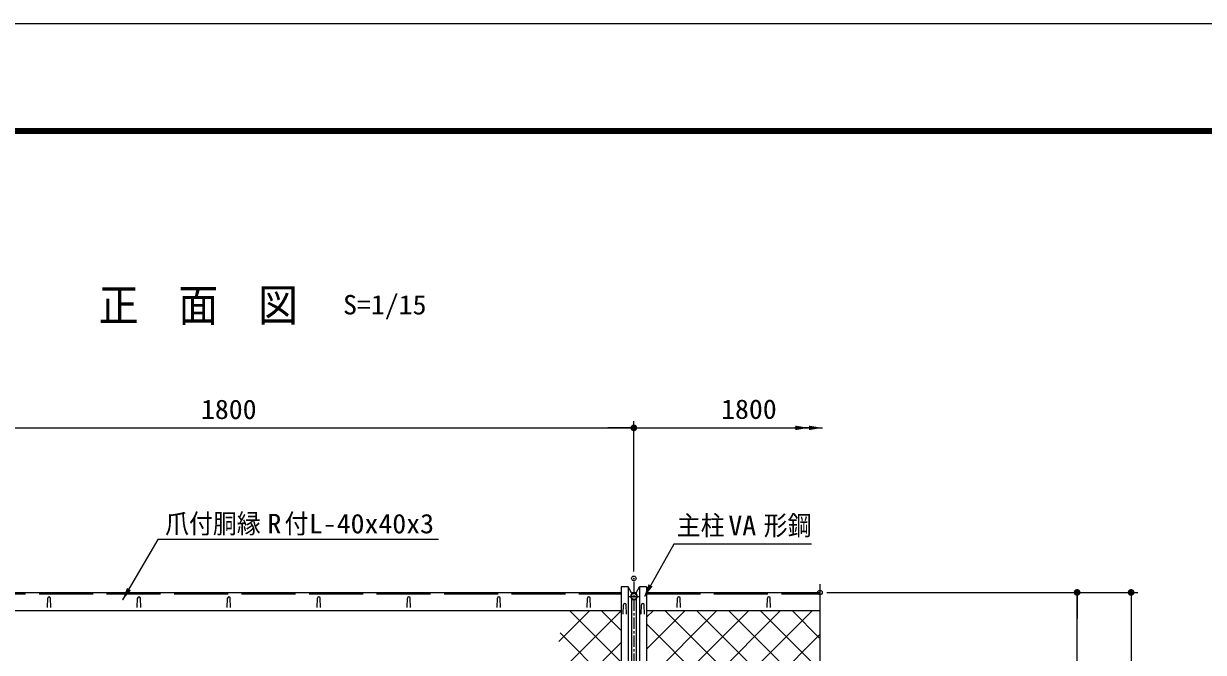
# Model space of a CAD drawing. Units: millimetres, scale not verified. Extents: x -4455 to 4455, y -3150 to 3150.
# Drawn here: x -2873 to -251, y 1752 to 3150 of the extents above; entities that cross this region are included whole.
import ezdxf
from ezdxf.enums import TextEntityAlignment as Align

# ---------------------------------------------------------------- set-up
doc = ezdxf.new("R2010")
doc.units = ezdxf.units.MM
doc.header["$LTSCALE"] = 20
doc.header["$PDMODE"] = 32
doc.header["$PDSIZE"] = 10
doc.linetypes.add('DASHED', pattern=[7.5, 6, -1.5])
doc.linetypes.add('USER1', pattern=[2, 1.25, -0.25, 0.25, -0.25])
for name, color, linetype, lineweight in [('0-0_6文字', 3, 'Continuous', 18), ('0-3_5寸法', 1, 'Continuous', 18), ('0-4_SUNPOU', 1, 'Continuous', 18), ('0-6_1部材', 3, 'Continuous', 18), ('0-8_中心線', 1, 'USER1', 18), ('0-9_8部品', 7, 'Continuous', 18), ('0-B_2網', 4, 'Continuous', 18), ('0-E_D-TTL', 7, 'Continuous', 18)]:
    doc.layers.add(name, color=color, linetype=linetype, lineweight=lineweight)
doc.layers.add('0-5_DEFPOINTS', color=7, linetype='Continuous')
doc.styles.add('ＭＳ ゴシック', font='')
doc.styles.get('ＭＳ ゴシック').set_extended_font_data('MS Gothic')

# ---------------------------------------------------------------- blocks, each defined once
blk = doc.blocks.new('M1')
at = {"layer": '0-4_SUNPOU'}
blk.add_line((-5, 0), (-38.58, 0), dxfattribs=at)
for points in [[(0, 0), (-5, 0), (-4.96, 0.63)], [(0, 0), (-4.96, -0.63), (-5, 0)], [(0, 0), (-4.96, 0.63), (-4.84, 1.24)], [(0, 0), (-4.84, -1.24), (-4.96, -0.63)], [(0, 0), (-4.84, 1.24), (-4.65, 1.84)], [(0, 0), (-4.65, -1.84), (-4.84, -1.24)], [(0, 0), (-4.65, 1.84), (-4.38, 2.41)], [(0, 0), (-4.38, -2.41), (-4.65, -1.84)], [(0, 0), (-4.38, 2.41), (-4.05, 2.94)], [(0, 0), (-4.05, -2.94), (-4.38, -2.41)], [(0, 0), (-4.05, 2.94), (-3.64, 3.42)], [(0, 0), (-3.64, -3.42), (-4.05, -2.94)], [(0, 0), (-3.64, 3.42), (-3.19, 3.85)], [(0, 0), (-3.19, -3.85), (-3.64, -3.42)], [(0, 0), (-3.19, 3.85), (-2.68, 4.22)], [(0, 0), (-2.68, -4.22), (-3.19, -3.85)], [(0, 0), (-2.68, 4.22), (-2.13, 4.52)], [(0, 0), (-2.13, -4.52), (-2.68, -4.22)], [(0, 0), (-2.13, 4.52), (-1.55, 4.76)], [(0, 0), (-1.55, -4.76), (-2.13, -4.52)], [(0, 0), (-1.55, 4.76), (-0.94, 4.91)], [(0, 0), (-0.94, -4.91), (-1.55, -4.76)], [(0, 0), (-0.94, 4.91), (-0.31, 4.99)], [(0, 0), (-0.31, -4.99), (-0.94, -4.91)], [(0, 0), (-0.31, 4.99), (0.31, 4.99)], [(0, 0), (0.31, -4.99), (-0.31, -4.99)], [(0, 0), (0.31, 4.99), (0.94, 4.91)], [(0, 0), (0.94, 4.91), (1.55, 4.76)], [(0, 0), (1.55, 4.76), (2.13, 4.52)], [(0, 0), (2.13, 4.52), (2.68, 4.22)], [(0, 0), (2.68, 4.22), (3.19, 3.85)], [(0, 0), (3.19, 3.85), (3.64, 3.42)], [(0, 0), (3.64, 3.42), (4.05, 2.94)], [(0, 0), (4.05, 2.94), (4.38, 2.41)], [(0, 0), (4.38, 2.41), (4.65, 1.84)], [(0, 0), (4.65, 1.84), (4.84, 1.24)], [(0, 0), (4.84, 1.24), (4.96, 0.63)], [(0, 0), (4.96, 0.63), (5, 0)], [(0, 0), (0.94, -4.91), (0.31, -4.99)], [(0, 0), (1.55, -4.76), (0.94, -4.91)], [(0, 0), (2.13, -4.52), (1.55, -4.76)], [(0, 0), (2.68, -4.22), (2.13, -4.52)], [(0, 0), (3.19, -3.85), (2.68, -4.22)], [(0, 0), (3.64, -3.42), (3.19, -3.85)], [(0, 0), (4.05, -2.94), (3.64, -3.42)], [(0, 0), (4.38, -2.41), (4.05, -2.94)], [(0, 0), (4.65, -1.84), (4.38, -2.41)], [(0, 0), (4.84, -1.24), (4.65, -1.84)], [(0, 0), (4.96, -0.63), (4.84, -1.24)], [(0, 0), (5, 0), (4.96, -0.63)]]:
    blk.add_solid(points, dxfattribs=at)

msp = doc.modelspace()

# ---------------------------------------------------------------- linework, layer by layer
at = {"layer": '0-0_6文字', "color": 7}
for points in [[(-1951.02, 2002.9), (-2574.54, 2002.9), (-2653.13, 1868.72)], [(-1122.05, 1992.68), (-1427.92, 1992.68), (-1493.3, 1876.67)]]:
    msp.add_lwpolyline(points, dxfattribs=at)
for points in [[(-2654.14, 1866.99), (-2643.47, 1895.51), (-2634.48, 1890.25)], [(-1494.28, 1874.93), (-1484.09, 1903.62), (-1475.02, 1898.51)]]:
    msp.add_solid(points, dxfattribs=at)
at = {"layer": '0-3_5寸法'}
for p, q in [((-1516.66, 1931.73), (-1516.66, 2266.29)), ((-3316.66, 2251.29), (-1516.66, 2251.29)), ((-1512.23, 2251.29), (-1125.3, 2251.29)), ((-1183.86, 2251.29), (-1129.23, 2251.29)), ((-1117.26, 2251.29), (-1159.1, 2251.29)), ((-1152.32, 2251.29), (-1097.69, 2251.29)), ((-1087.96, 1885.44), (-516.39, 1885.44)), ((-1087.96, 1885.44), (-396.39, 1885.44)), ((-531.39, 1508.44), (-531.39, 1885.44)), ((-411.39, 1885.44), (-411.39, -351.56))]:
    msp.add_line(p, q, dxfattribs=at)
for points in [[(-1157.69, 2256.29), (-1157.69, 2246.29), (-1127.69, 2251.29)], [(-1127.69, 2256.29), (-1127.69, 2246.29), (-1097.69, 2251.29)]]:
    msp.add_solid(points, dxfattribs=at)
at = {"layer": '0-5_DEFPOINTS'}
for p in [(-1516.66, 2251.29), (-1516.66, 1916.73), (-1102.96, 1885.44), (-531.39, 1885.44)]:
    msp.add_point(p, dxfattribs=at)
at = {"layer": '0-6_1部材', "color": 7}
for p, q in [((-1544.66, 1898.15), (-1544.66, -651.56)), ((-1529.16, 1898.15), (-1544.66, 1898.15)), ((-1511.66, 1884.65), (-1504.16, 1898.15)), ((-1488.66, 1898.15), (-1504.16, 1898.15)), ((-1488.66, 1898.15), (-1488.66, -651.56)), ((-3288.66, 1885.44), (-1544.66, 1885.44)), ((-1488.66, 1885.44), (-1102.96, 1885.44)), ((-3288.66, 1845.44), (-1544.66, 1845.44)), ((-1488.66, 1845.44), (-1102.96, 1845.44))]:
    msp.add_line(p, q, dxfattribs=at)
at = {"layer": '0-6_1部材'}
for p, q in [((-1529.16, 1898.15), (-1529.16, -651.56)), ((-1504.16, 1898.15), (-1504.16, -651.56)), ((-2820.41, 1851.94), (-2819.66, 1872.44)), ((-2812.91, 1851.94), (-2813.66, 1872.44)), ((-2620.41, 1851.94), (-2619.66, 1872.44)), ((-2612.91, 1851.94), (-2613.66, 1872.44)), ((-2420.41, 1851.94), (-2419.66, 1872.44)), ((-2412.91, 1851.94), (-2413.66, 1872.44)), ((-2220.41, 1851.94), (-2219.66, 1872.44)), ((-2212.91, 1851.94), (-2213.66, 1872.44)), ((-2020.41, 1851.94), (-2019.66, 1872.44)), ((-2012.91, 1851.94), (-2013.66, 1872.44)), ((-1820.41, 1851.94), (-1819.66, 1872.44)), ((-1812.91, 1851.94), (-1813.66, 1872.44)), ((-1620.41, 1851.94), (-1619.66, 1872.44)), ((-1612.91, 1851.94), (-1613.66, 1872.44)), ((-1521.66, 1884.65), (-1521.66, -651.56)), ((-1511.66, 1884.65), (-1511.66, -651.56)), ((-1420.41, 1851.94), (-1419.66, 1872.44)), ((-1412.91, 1851.94), (-1413.66, 1872.44)), ((-1220.41, 1851.94), (-1219.66, 1872.44)), ((-1212.91, 1851.94), (-1213.66, 1872.44)), ((-1540.41, 1837.39), (-1539.66, 1857.89)), ((-1532.91, 1837.39), (-1533.66, 1857.89)), ((-1500.41, 1837.39), (-1499.66, 1857.89)), ((-1492.91, 1837.39), (-1493.66, 1857.89))]:
    msp.add_line(p, q, dxfattribs=at)
at = {"layer": '0-6_1部材', "color": 4}
msp.add_line((-1102.96, 1903.93), (-1102.96, 603.9), dxfattribs=at)
at = {"layer": '0-6_1部材', "color": 1, "linetype": 'DASHED'}
for p, q in [((-3288.66, 1882.44), (-1544.66, 1882.44)), ((-1488.66, 1882.44), (-1102.96, 1882.44))]:
    msp.add_line(p, q, dxfattribs=at)
at = {"layer": '0-6_1部材', "color": 7}
msp.add_lwpolyline([(-1511.66, 1884.65), (-1521.66, 1884.65), (-1529.16, 1898.15)], dxfattribs=at)
at = {"layer": '0-6_1部材'}
for centre in [(-2816.66, 1872.44), (-2616.66, 1872.44), (-2416.66, 1872.44), (-2216.66, 1872.44), (-2016.66, 1872.44), (-1816.66, 1872.44), (-1616.66, 1872.44), (-1416.66, 1872.44), (-1216.66, 1872.44), (-1536.66, 1857.89), (-1496.66, 1857.89)]:
    msp.add_arc(centre, 3, 0, 180, dxfattribs=at)
at = {"layer": '0-8_中心線'}
msp.add_line((-1516.66, 1909.39), (-1516.66, -704.52), dxfattribs=at)
at = {"layer": '0-9_8部品', "color": 1, "linetype": 'USER1'}
msp.add_line((-1530.1, 1876.52), (-1503.22, 1876.52), dxfattribs=at)
at = {"layer": '0-9_8部品', "color": 3}
msp.add_lwpolyline([(-1508.83, 1876.52), (-1512.75, 1883.31), (-1520.59, 1883.31), (-1524.51, 1876.52), (-1520.59, 1869.73), (-1512.75, 1869.73)], close=True, dxfattribs=at)
msp.add_circle((-1516.67, 1876.52), 6.8, dxfattribs=at)
at = {"layer": '0-B_2網'}
for p, q in [((-1697.95, 1691.52), (-1544.66, 1844.81)), ((-1683.82, 1776.36), (-1614.73, 1845.44)), ((-1544.66, 1730), (-1660.11, 1845.44)), ((-1544.66, 1800.71), (-1589.4, 1845.44)), ((-1488.66, 1830.1), (-1473.31, 1845.44)), ((-1488.66, 1759.38), (-1402.6, 1845.44)), ((-1488.66, 1688.67), (-1331.89, 1845.44)), ((-1488.66, 1617.96), (-1261.18, 1845.44)), ((-1488.66, 1547.25), (-1190.47, 1845.44)), ((-1488.66, 1476.54), (-1119.76, 1845.44)), ((-1102.96, 1500.43), (-1447.98, 1845.44)), ((-1102.96, 1571.14), (-1377.26, 1845.44)), ((-1102.96, 1641.85), (-1306.55, 1845.44)), ((-1102.96, 1712.56), (-1235.84, 1845.44)), ((-1102.96, 1783.27), (-1165.13, 1845.44)), ((-1102.96, 1429.72), (-1488.66, 1815.42)), ((-1544.66, 1659.28), (-1680.66, 1795.29)), ((-1488.66, 1405.83), (-1102.96, 1791.53)), ((-1712.08, 1606.68), (-1544.66, 1774.1))]:
    msp.add_line(p, q, dxfattribs=at)
at = {"layer": '0-E_D-TTL', "color": 2}
msp.add_lwpolyline([(-4454.83, 3150.21), (4454.86, 3150.21), (4454.86, -3150.21), (-4454.83, -3150.21)], close=True, dxfattribs=at)
at = {"layer": '0-E_D-TTL'}
for points in [[(-4168.45, 2916.86), (4168.48, 2916.86), (4168.48, -2916.87), (-4168.45, -2916.87)], [(-4165.8, 2914.21), (4165.83, 2914.21), (4165.83, -2914.21), (-4165.8, -2914.21)], [(-4163.15, 2911.56), (4163.18, 2911.56), (4163.18, -2911.56), (-4163.15, -2911.56)], [(-4160.49, 2908.91), (4160.53, 2908.91), (4160.53, -2908.91), (-4160.49, -2908.91)], [(-4157.84, 2906.26), (4157.87, 2906.26), (4157.87, -2906.26), (-4157.84, -2906.26)]]:
    msp.add_lwpolyline(points, close=True, dxfattribs=at)

# ---------------------------------------------------------------- block references
at = {"layer": '0-3_5寸法', "xscale": 1.5, "yscale": 1.5}
msp.add_blockref('M1', (-1516.66, 2251.29), dxfattribs=at)
at = {"layer": '0-3_5寸法', "xscale": 1.5, "yscale": 1.5, "rotation": 90}
for p in [(-531.39, 1885.44), (-411.39, 1885.44)]:
    msp.add_blockref('M1', p, dxfattribs=at)

# ---------------------------------------------------------------- texts
at = {"layer": '0-0_6文字', "style": 'ＭＳ ゴシック'}
for s, width, p in [('爪付胴縁  付', 0.9, (-2558.61, 2003.82)), ('R', 1.05, (-2331.18, 2003.82)), ('L-40x40x3', 1.05, (-2238.99, 2003.82)), ('VA', 1.05, (-1306.6, 1999.58))]:
    msp.add_text(s, height=43.26, dxfattribs=dict(at, width=width)).set_placement(p, align=Align.BOTTOM_LEFT)
at = {"layer": '0-3_5寸法', "color": 3, "style": 'ＭＳ ゴシック', "width": 1.05}
for p in [(-2478.91, 2257.96), (-1322.76, 2258.37)]:
    msp.add_text('1800', height=43.26, dxfattribs=at).set_placement(p, align=Align.BOTTOM_LEFT)
at = {"layer": '0-6_1部材', "color": 7, "style": 'ＭＳ ゴシック', "width": 0.9}
msp.add_text('正\u3000面\u3000図', height=72.14, dxfattribs=at).set_placement((-2706.23, 2466.54), align=Align.BOTTOM_LEFT)
at = {"layer": '0-6_1部材', "style": 'ＭＳ ゴシック'}
for s, width, p in [('S=1/15', 1.05, (-2163.03, 2490.49)), ('主柱', 0.9, (-1421.2, 1999.74)), ('形鋼', 0.9, (-1227.97, 1999.74))]:
    msp.add_text(s, height=43.26, dxfattribs=dict(at, width=width)).set_placement(p, align=Align.BOTTOM_LEFT)

doc.saveas('drawing.dxf')
